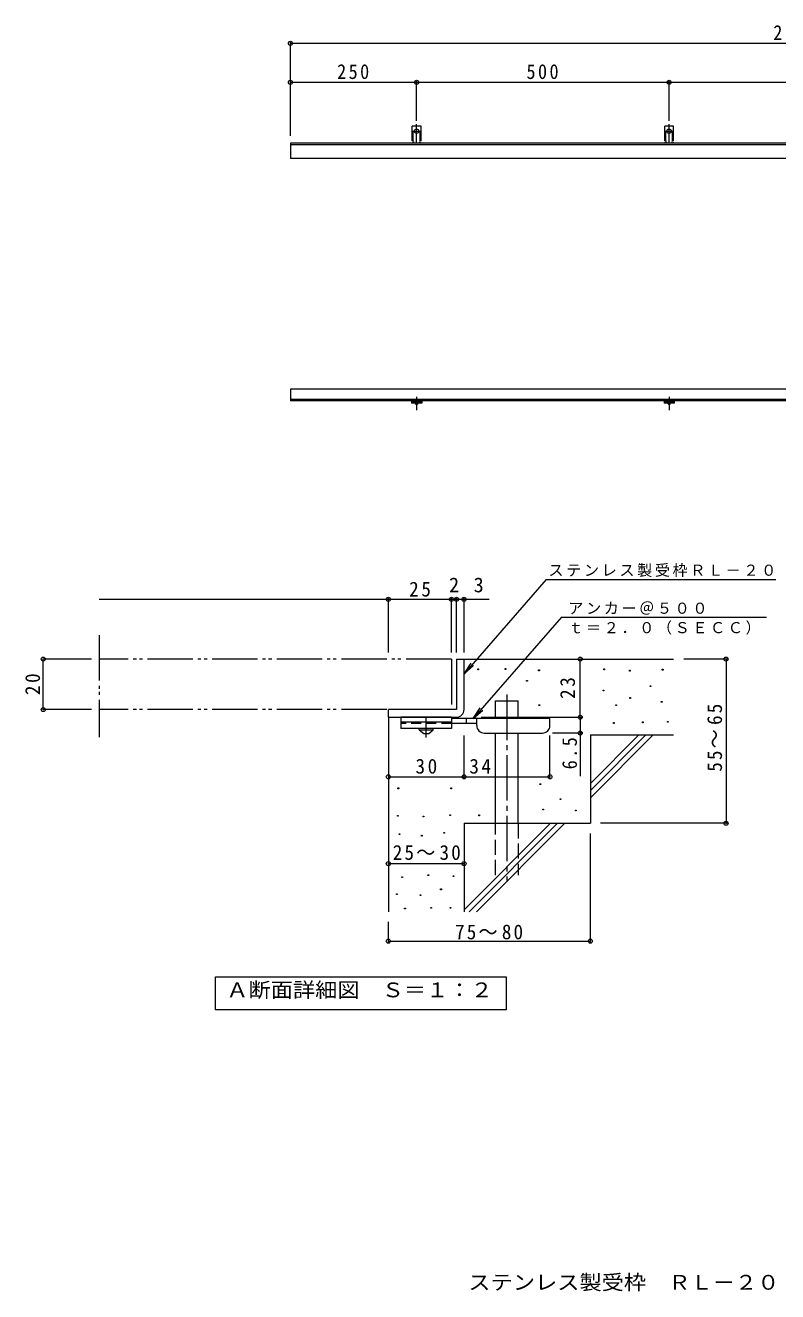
# Model space of a CAD drawing. Units: millimetres at full size, with parts at other scales. Extents: x -319 to 332, y -274 to 232.
# Drawn here: x -319 to -21, y -270 to 232 of the extents above; entities that cross this region are included whole.
import ezdxf
from ezdxf.enums import TextEntityAlignment as Align

# ---------------------------------------------------------------- set-up
doc = ezdxf.new("R2010")
doc.units = ezdxf.units.MM
doc.header["$LTSCALE"] = 2
doc.header["$PDMODE"] = 32
doc.header["$PDSIZE"] = 1.6
for name, pattern in [('CHAIN1', [8, 5, -1, 1, -1]), ('CHAIN2', [12, 9, -1, 1, -1]), ('DASHED2', [3, 2, -1]), ('DASHED3', [4, 3, -1]), ('DOUBLE_CHAIN2', [12.8, 9, -1, 0.6, -0.6, 0.6, -1])]:
    doc.linetypes.add(name, pattern=pattern)
for name, color, linetype, lineweight in [('C-1_ピット', 2, 'Continuous', 9), ('C-4_寸法', 7, 'Continuous', 9), ('C-A', 3, 'Continuous', 9), ('D-0_通り芯', 7, 'Continuous', 9), ('D-1_ピット', 2, 'Continuous', 9), ('D-2_蓋', 3, 'DOUBLE_CHAIN2', 9), ('D-4_寸法', 7, 'Continuous', 9), ('D-5_仕様文', 7, 'Continuous', 9), ('D-6_躯体', 6, 'Continuous', 9), ('D-9_ｸｯｼｮﾝ材', 4, 'Continuous', 9)]:
    doc.layers.add(name, color=color, linetype=linetype, lineweight=lineweight)
doc.layers.add('F-5_F-5ﾚｲﾔ', color=2, linetype='Continuous')
doc.styles.add('ＭＳ ゴシック', font='')
doc.styles.get('ＭＳ ゴシック').set_extended_font_data('MS Gothic')

msp = doc.modelspace()

# ---------------------------------------------------------------- linework, layer by layer
at = {"layer": 'C-1_ピット'}
for p, q in [((186.134, 184.396), (-213.866, 184.396)), ((186.134, 178.996), (-213.866, 178.996)), ((186.134, 87.596), (-213.866, 87.595)), ((-213.866, 87.595), (-213.866, 82.995)), ((186.134, 83.596), (-213.866, 83.596)), ((186.134, 82.996), (-213.866, 82.995))]:
    msp.add_line(p, q, dxfattribs=at)
msp.add_lwpolyline([(186.134, 184.996), (-213.866, 184.996), (-213.866, 178.996)], dxfattribs=at)
at = {"layer": 'C-4_寸法'}
for p, q in [((-213.866, 187.996), (-213.866, 225.193)), ((-213.866, 224.593), (186.134, 224.593)), ((-213.866, 209.16), (-163.866, 209.16)), ((-213.866, 206.16), (-213.866, 208.56)), ((-163.866, 193.939), (-163.866, 209.76)), ((-163.866, 209.16), (-63.866, 209.16)), ((-63.866, 193.939), (-63.866, 209.76)), ((-63.866, 209.16), (36.134, 209.16))]:
    msp.add_line(p, q, dxfattribs=at)
for p in [(-213.866, 224.593), (-213.866, 209.16), (-163.866, 209.16), (-63.866, 209.16)]:
    msp.add_point(p, dxfattribs=at)
at = {"layer": 'C-A'}
for p, q in [((-165.616, 185.99), (-165.616, 191.79)), ((-162.116, 191.79), (-165.616, 191.79)), ((-162.116, 185.99), (-162.116, 191.79)), ((-65.616, 185.99), (-65.616, 191.79)), ((-62.116, 191.79), (-65.616, 191.79)), ((-62.116, 185.99), (-62.116, 191.79)), ((-165.616, 185.99), (-165.366, 185.99)), ((-162.116, 185.99), (-162.366, 185.99)), ((-65.616, 185.99), (-65.366, 185.99)), ((-62.116, 185.99), (-62.366, 185.99)), ((-165.466, 185.19), (-165.366, 185.19)), ((-162.367, 185.19), (-162.264, 185.19)), ((-65.466, 185.19), (-65.366, 185.19)), ((-62.367, 185.19), (-62.264, 185.19)), ((-165.866, 82.996), (-165.866, 82.096)), ((-161.866, 82.996), (-165.866, 82.996)), ((-161.866, 82.596), (-165.866, 82.596)), ((-161.866, 82.096), (-165.866, 82.096)), ((-161.866, 82.996), (-161.866, 82.096)), ((-65.866, 82.996), (-65.866, 82.096)), ((-61.866, 82.996), (-65.866, 82.996)), ((-61.866, 82.596), (-65.866, 82.596)), ((-61.866, 82.096), (-65.866, 82.096)), ((-61.866, 82.996), (-61.866, 82.096))]:
    msp.add_line(p, q, dxfattribs=at)
at = {"layer": 'C-A', "linetype": 'DASHED2'}
for p, q in [((-165.216, 185.961), (-165.216, 191.79)), ((-162.516, 185.961), (-162.516, 191.79)), ((-65.216, 185.961), (-65.216, 191.79)), ((-62.516, 185.961), (-62.516, 191.79)), ((-161.866, 82.496), (-165.866, 82.496)), ((-61.866, 82.496), (-65.866, 82.496))]:
    msp.add_line(p, q, dxfattribs=at)
at = {"layer": 'C-A', "linetype": 'CHAIN1'}
for p, q in [((-163.866, 184.995), (-163.866, 192.517)), ((-63.866, 184.995), (-63.866, 192.517)), ((-165.021, 189.79), (-162.711, 189.79)), ((-65.021, 189.79), (-62.711, 189.79)), ((-163.866, 84.574), (-163.866, 79.346)), ((-63.866, 84.574), (-63.866, 79.346))]:
    msp.add_line(p, q, dxfattribs=at)
at = {"layer": 'C-A', "color": 2, "linetype": 'DASHED2'}
for p, q in [((-164.666, 82.896), (-164.666, 82.936)), ((-164.666, 82.936), (-163.066, 82.936)), ((-163.066, 82.896), (-163.066, 82.936)), ((-64.666, 82.896), (-64.666, 82.936)), ((-64.666, 82.936), (-63.066, 82.936)), ((-63.066, 82.896), (-63.066, 82.936))]:
    msp.add_line(p, q, dxfattribs=at)
at = {"layer": 'C-A', "color": 2}
for p, q in [((-164.416, 81.996), (-164.416, 82.096)), ((-164.416, 81.996), (-164.066, 81.696)), ((-164.416, 81.996), (-163.316, 81.996)), ((-164.066, 81.696), (-163.666, 81.696)), ((-163.666, 81.696), (-163.316, 81.996)), ((-163.316, 81.996), (-163.316, 82.096)), ((-64.416, 81.996), (-64.416, 82.096)), ((-64.416, 81.996), (-64.066, 81.696)), ((-64.416, 81.996), (-63.316, 81.996)), ((-64.066, 81.696), (-63.666, 81.696)), ((-63.666, 81.696), (-63.316, 81.996)), ((-63.316, 81.996), (-63.316, 82.096))]:
    msp.add_line(p, q, dxfattribs=at)
at = {"layer": 'C-A'}
for centre in [(-163.866, 189.79), (-63.866, 189.79)]:
    msp.add_circle(centre, 0.85, dxfattribs=at)
for centre, start, end in [((-165.366, 185.59), 270, 90), ((-162.366, 185.59), 90, 269.8667), ((-65.366, 185.59), 270, 90), ((-62.366, 185.59), 90, 269.8667), ((-165.466, 184.79), 90.27596, 150.00047), ((-162.266, 184.79), 29.99927, 89.75836), ((-65.466, 184.79), 90.27596, 150.00047), ((-62.266, 184.79), 29.99927, 89.75836)]:
    msp.add_arc(centre, 0.4, start, end, dxfattribs=at)
at = {"layer": 'D-0_通り芯'}
for points in [[(-139.645, -23.397), (-139.645, -23.097), (-139.345, -23.097), (-139.345, -23.397)], [(-128.817, -23.261), (-128.817, -22.961), (-128.517, -22.961), (-128.517, -23.261)], [(-115.553, -23.803), (-115.553, -23.503), (-115.253, -23.503), (-115.253, -23.803)], [(-89.701, -23.397), (-89.701, -23.097), (-89.401, -23.097), (-89.401, -23.397)], [(-79.55, -23.938), (-79.55, -23.638), (-79.25, -23.638), (-79.25, -23.938)], [(-66.556, -23.532), (-66.556, -23.232), (-66.256, -23.232), (-66.256, -23.532)], [(-120.29, -27.999), (-120.29, -27.699), (-119.99, -27.699), (-119.99, -27.999)], [(-71.429, -30.029), (-71.429, -29.729), (-71.129, -29.729), (-71.129, -30.029)], [(-89.972, -31.788), (-89.972, -31.488), (-89.672, -31.488), (-89.672, -31.788)], [(-79.414, -34.766), (-79.414, -34.466), (-79.114, -34.466), (-79.114, -34.766)], [(-115.417, -37.608), (-115.417, -37.308), (-115.117, -37.308), (-115.117, -37.608)], [(-84.964, -37.608), (-84.964, -37.308), (-84.664, -37.308), (-84.664, -37.608)], [(-66.962, -36.255), (-66.962, -35.955), (-66.662, -35.955), (-66.662, -36.255)], [(-85.911, -44.647), (-85.911, -44.346), (-85.611, -44.346), (-85.611, -44.647)], [(-74.406, -44.376), (-74.406, -44.076), (-74.106, -44.076), (-74.106, -44.376)], [(-64.526, -44.24), (-64.526, -43.94), (-64.226, -43.94), (-64.226, -44.24)], [(-115.011, -68.874), (-115.011, -68.574), (-114.711, -68.574), (-114.711, -68.874)], [(-171.274, -70.515), (-171.274, -70.215), (-170.974, -70.215), (-170.974, -70.515)], [(-150.337, -70.515), (-150.337, -70.215), (-150.037, -70.215), (-150.037, -70.515)], [(-107.026, -74.829), (-107.026, -74.529), (-106.726, -74.529), (-106.726, -74.829)], [(-113.928, -78.89), (-113.928, -78.59), (-113.628, -78.59), (-113.628, -78.89)], [(-100.935, -79.296), (-100.935, -78.996), (-100.635, -78.996), (-100.635, -79.296)], [(-171.427, -81.402), (-171.427, -81.102), (-171.127, -81.102), (-171.127, -81.402)], [(-161.301, -81.707), (-161.301, -81.407), (-161.001, -81.407), (-161.001, -81.707)], [(-150.718, -81.098), (-150.718, -80.798), (-150.418, -80.798), (-150.418, -81.098)], [(-139.237, -81.193), (-139.237, -80.893), (-138.937, -80.893), (-138.937, -81.193)], [(-170.817, -88.635), (-170.817, -88.335), (-170.517, -88.335), (-170.517, -88.635)], [(-161.986, -89.244), (-161.986, -88.944), (-161.686, -88.944), (-161.686, -89.244)], [(-153.154, -88.178), (-153.154, -87.878), (-152.854, -87.878), (-152.854, -88.178)], [(-159.397, -104.928), (-159.397, -104.628), (-159.097, -104.628), (-159.097, -104.928)], [(-149.424, -105.308), (-149.424, -105.008), (-149.124, -105.008), (-149.124, -105.308)], [(-169.752, -105.689), (-169.752, -105.389), (-169.452, -105.389), (-169.452, -105.689)], [(-154.373, -110.485), (-154.373, -110.185), (-154.073, -110.185), (-154.073, -110.485)], [(-171.883, -112.389), (-171.883, -112.089), (-171.583, -112.089), (-171.583, -112.389)], [(-162.443, -112.846), (-162.443, -112.546), (-162.143, -112.546), (-162.143, -112.846)], [(-168.61, -118.099), (-168.61, -117.799), (-168.31, -117.799), (-168.31, -118.099)], [(-158.255, -117.794), (-158.255, -117.494), (-157.955, -117.494), (-157.955, -117.794)], [(-150.642, -117.794), (-150.642, -117.494), (-150.342, -117.494), (-150.342, -117.794)]]:
    msp.add_lwpolyline(points, close=True, dxfattribs=at)
at = {"layer": 'D-1_ピット'}
for p, q in [((-148.07, -19.207), (-148.07, -39.207)), ((-148.07, -19.207), (-145.07, -19.207)), ((-145.07, -39.207), (-145.07, -19.207)), ((-148.07, -39.207), (-175.07, -39.207)), ((-175.07, -42.207), (-175.07, -39.207)), ((-175.07, -42.207), (-149.07, -42.207)), ((-149.07, -42.207), (-148.07, -42.207))]:
    msp.add_line(p, q, dxfattribs=at)
msp.add_arc((-148.07, -39.207), 3, 270, 0, dxfattribs=at)
at = {"layer": 'D-2_蓋'}
for p, q in [((-289.604, -9.729), (-289.604, -50.116)), ((-150.07, -19.207), (-289.604, -19.207)), ((-150.07, -19.207), (-150.07, -39.207)), ((-150.07, -39.207), (-289.604, -39.207))]:
    msp.add_line(p, q, dxfattribs=at)
at = {"layer": 'D-4_寸法'}
for p, q in [((-175.07, -16.616), (-175.07, 5.077)), ((-150.07, -16.616), (-150.07, 5.077)), ((-148.07, -16.616), (-148.07, 5.077)), ((-145.07, -16.616), (-145.07, 5.077)), ((-289.604, 4.477), (-175.07, 4.477)), ((-175.07, 4.477), (-150.07, 4.477)), ((-150.07, 4.477), (-149.07, 4.477)), ((-149.07, 4.477), (-135.162, 4.477)), ((-292.604, -19.207), (-311.753, -19.207)), ((-311.753, -39.207), (-311.753, -19.207)), ((-99.077, -42.207), (-99.077, -19.207)), ((-40.718, -19.207), (-58.07, -19.207)), ((-41.318, -19.207), (-41.318, -84.207)), ((-292.604, -39.207), (-311.753, -39.207)), ((-138.268, -42.207), (-98.477, -42.207)), ((-99.077, -42.207), (-99.077, -65.557)), ((-145.068, -66.427), (-145.068, -49.506)), ((-111.068, -66.427), (-111.068, -49.506)), ((-98.477, -48.506), (-110.068, -48.506)), ((-40.718, -84.207), (-91.07, -84.207)), ((-95.07, -131.477), (-95.07, -88.207)), ((-175.07, -100.158), (-145.07, -100.158)), ((-175.07, -131.477), (-175.07, -123.207)), ((-175.07, -130.877), (-95.07, -130.877))]:
    msp.add_line(p, q, dxfattribs=at)
msp.add_lwpolyline([(-175.068, -65.827), (-145.068, -65.827), (-111.068, -65.827)], dxfattribs=at)
for p in [(-175.07, 4.477), (-150.07, 4.477), (-148.07, 4.477), (-145.07, 4.477), (-311.753, -19.207), (-99.077, -19.207), (-41.318, -19.207), (-311.753, -39.207), (-99.077, -42.207), (-99.077, -48.506), (-175.068, -65.827), (-145.068, -65.827), (-111.068, -65.827), (-41.318, -84.207), (-175.07, -100.158), (-145.07, -100.158), (-175.07, -130.877), (-95.07, -130.877)]:
    msp.add_point(p, dxfattribs=at)
at = {"layer": 'D-5_仕様文'}
for p, q in [((-112.536, 12.34), (-145.07, -25.039)), ((-112.536, 12.34), (-21.616, 12.34)), ((-106.536, -2.597), (-141.446, -42.706)), ((-106.536, -2.597), (-25.277, -2.597)), ((-145.07, -25.039), (-142.308, -20.872)), ((-145.07, -25.039), (-141.323, -21.729)), ((-141.446, -42.706), (-138.684, -38.539)), ((-141.446, -42.706), (-137.699, -39.396))]:
    msp.add_line(p, q, dxfattribs=at)
msp.add_lwpolyline([(-243.469, -158.049), (-243.469, -145.049), (-128.469, -145.049), (-128.469, -158.049)], close=True, dxfattribs=at)
at = {"layer": 'D-6_躯体'}
for p, q in [((-145.07, -19.207), (-62.07, -19.207)), ((-132.611, -42.706), (-132.611, -35.706)), ((-132.611, -35.706), (-123.611, -35.706)), ((-123.611, -42.706), (-123.611, -35.706)), ((-175.07, -42.207), (-175.07, -119.207)), ((-132.611, -84.207), (-132.611, -48.506)), ((-123.611, -84.207), (-123.611, -48.506)), ((-95.07, -68.409), (-75.868, -49.207)), ((-95.07, -49.207), (-62.07, -49.207)), ((-95.07, -71.237), (-73.04, -49.207)), ((-95.07, -49.207), (-95.07, -84.207)), ((-95.07, -74.065), (-70.212, -49.207)), ((-145.07, -84.207), (-145.07, -119.207)), ((-145.07, -84.207), (-95.07, -84.207)), ((-145.07, -118.408), (-110.868, -84.207)), ((-143.04, -119.207), (-108.04, -84.207)), ((-140.212, -119.207), (-105.212, -84.207))]:
    msp.add_line(p, q, dxfattribs=at)
at = {"layer": 'D-6_躯体', "linetype": 'CHAIN2'}
msp.add_line((-128.111, -33.244), (-128.111, -106.873), dxfattribs=at)
at = {"layer": 'D-6_躯体', "linetype": 'DASHED3'}
for p, q in [((-132.611, -104.707), (-132.611, -84.207)), ((-123.611, -84.207), (-123.611, -104.707))]:
    msp.add_line(p, q, dxfattribs=at)
at = {"layer": 'D-9_ｸｯｼｮﾝ材', "color": 3}
for p, q in [((-170.068, -42.207), (-170.068, -46.707)), ((-150.068, -42.207), (-170.068, -42.207)), ((-150.068, -44.207), (-170.068, -44.207)), ((-150.068, -42.207), (-150.068, -46.707)), ((-150.068, -46.707), (-170.068, -46.707))]:
    msp.add_line(p, q, dxfattribs=at)
at = {"layer": 'D-9_ｸｯｼｮﾝ材', "color": 3, "linetype": 'DASHED2'}
msp.add_line((-150.068, -44.707), (-170.068, -44.707), dxfattribs=at)
at = {"layer": 'D-9_ｸｯｼｮﾝ材', "linetype": 'CHAIN1'}
msp.add_line((-160.068, -50.255), (-160.068, -42.207), dxfattribs=at)
at = {"layer": 'D-9_ｸｯｼｮﾝ材'}
for p, q in [((-111.068, -42.706), (-150.068, -42.706)), ((-140.063, -44.706), (-150.068, -44.706)), ((-144.068, -44.706), (-144.068, -42.706)), ((-140.068, -45.506), (-140.068, -42.706)), ((-111.068, -45.506), (-111.068, -42.706)), ((-137.068, -48.506), (-114.068, -48.506))]:
    msp.add_line(p, q, dxfattribs=at)
at = {"layer": 'D-9_ｸｯｼｮﾝ材', "color": 2}
for p, q in [((-162.818, -47.206), (-162.818, -46.707)), ((-162.818, -47.206), (-161.068, -48.706)), ((-162.818, -47.206), (-157.318, -47.206)), ((-161.068, -48.706), (-159.068, -48.706)), ((-159.068, -48.706), (-157.318, -47.206)), ((-157.318, -47.206), (-157.318, -46.707))]:
    msp.add_line(p, q, dxfattribs=at)
at = {"layer": 'D-9_ｸｯｼｮﾝ材'}
for centre, start, end in [((-137.068, -45.506), 180, 270), ((-114.068, -45.506), 270, 0)]:
    msp.add_arc(centre, 3, start, end, dxfattribs=at)

# ---------------------------------------------------------------- texts
at = {"layer": 'C-4_寸法', "color": 2, "char_height": 5.865, "attachment_point": 7, "style": 'ＭＳ ゴシック'}
for s, insert in [('\\T1.28;\\W0.9;2000', (-22.616, 225.793)), ('\\T1.27;\\W0.9;250', (-195.366, 210.359)), ('\\T1.27;\\W0.9;500', (-120.366, 210.359))]:
    msp.add_mtext(s, dxfattribs=dict(at, insert=insert))
at = {"layer": 'D-4_寸法', "color": 2, "style": 'ＭＳ ゴシック'}
for s, p in [('2', (-151.022, 5.477)), ('3', (-141.293, 5.477))]:
    msp.add_text(s, height=5.865, dxfattribs=at).set_placement(p, align=Align.BOTTOM_LEFT)
at = {"layer": 'D-4_寸法', "color": 2, "char_height": 5.865, "attachment_point": 7, "style": 'ＭＳ ゴシック'}
for s, insert in [('\\T1.27;\\W0.95;25', (-166.82, 5.477)), ('\\T1.27;\\W0.95;30', (-164.318, -64.627)), ('\\T1.27;\\W0.95;34', (-142.995, -64.627)), ('\\T1.22;\\W0.95;25～30', (-173.32, -98.776)), ('\\T1.22;\\W0.95;75～80', (-148.644, -130.223))]:
    msp.add_mtext(s, dxfattribs=dict(at, insert=insert))
at = {"layer": 'D-4_寸法', "color": 2, "char_height": 5.865, "attachment_point": 7, "rotation": 90, "style": 'ＭＳ ゴシック'}
for s, insert in [('\\T1.27;\\W0.95;20', (-312.953, -33.457)), ('\\T1.27;\\W0.95;23', (-101.077, -34.957)), ('\\T1.22;\\W0.95;55～65', (-42.839, -63.808)), ('\\T1.27;\\W0.9;6.5', (-100.277, -62.845))]:
    msp.add_mtext(s, dxfattribs=dict(at, insert=insert))
at = {"layer": 'D-5_仕様文', "color": 2, "style": 'ＭＳ ゴシック', "width": 1.1}
msp.add_text('Ａ断面詳細図\u3000Ｓ＝１：２', height=5.865, dxfattribs=at).set_placement((-239.284, -154.855), align=Align.BOTTOM_LEFT)
at = {"layer": 'D-5_仕様文', "char_height": 4.399, "attachment_point": 7, "style": 'ＭＳ ゴシック'}
for s, insert in [('\\T1.17;ステンレス製受枠ＲＬ－２０', (-111.658, 13.292)), ('\\T1.17;アンカー＠５００', (-103.807, -1.665)), ('\\T1.17;ｔ＝２．０（ＳＥＣＣ）', (-103.807, -9.529))]:
    msp.add_mtext(s, dxfattribs=dict(at, insert=insert))
at = {"layer": 'F-5_F-5ﾚｲﾔ', "style": 'ＭＳ ゴシック', "width": 1.1}
msp.add_text('ステンレス製受枠\u3000ＲＬ－２０（定尺２０００）', height=5.865, dxfattribs=at).set_placement((-143.389, -270.622), align=Align.BOTTOM_LEFT)

doc.saveas('drawing.dxf')
